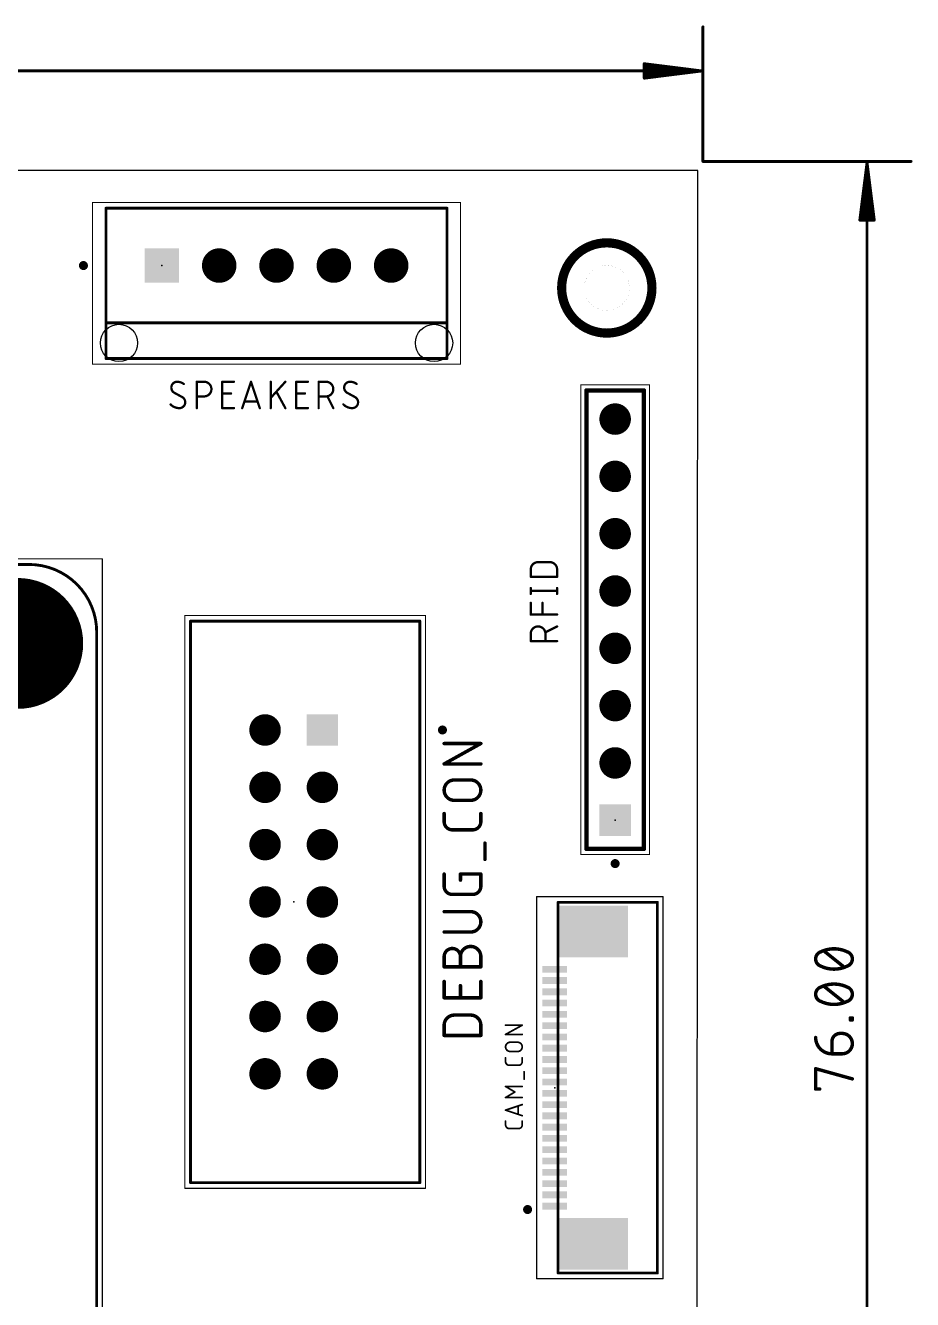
# Model space of a CAD drawing. Extents: x -68 to 70, y -45 to 46.
# Drawn here: x 30.7 to 70, y -10.9 to 45.6 of the extents above; entities that cross this region are included whole.
import ezdxf

# ---------------------------------------------------------------- set-up
doc = ezdxf.new("R2010")
doc.units = 0
for name, color, linetype in [('1', 12, 'CONTINUOUS'), ('17', 110, 'CONTINUOUS'), ('20', 31, 'CONTINUOUS'), ('21', 253, 'CONTINUOUS'), ('23', 53, 'CONTINUOUS'), ('25', 253, 'CONTINUOUS'), ('39', 12, 'CONTINUOUS'), ('45', 253, 'CONTINUOUS'), ('51', 253, 'CONTINUOUS')]:
    doc.layers.add(name, color=color, linetype=linetype)

# ---------------------------------------------------------------- blocks, each defined once
blk = doc.blocks.new('RECT')
blk.add_solid([(-0.5, -0.5), (0.5, -0.5), (-0.5, 0.5), (0.5, 0.5)])
blk = doc.blocks.new('SQUAREP')
blk.add_solid([(-0.5, -0.5), (0.5, -0.5), (-0.5, 0.5), (0.5, 0.5)])
blk = doc.blocks.new('ROUNDP')
at = {"const_width": 0.5}
blk.add_lwpolyline([(0, -0.25, 1), (0, 0.25, 1), (0, -0.25)], format="xyb", dxfattribs=at)

msp = doc.modelspace()

# ---------------------------------------------------------------- linework, layer by layer
at = {"layer": '20'}
for p, q in [((60.536, 39.156), (-60.401, 39.183)), ((60.491, -38.054), (60.536, 39.156))]:
    msp.add_line(p, q, dxfattribs=at)
for points, const_width in [([(60.76, 39.559), (60.76, 45.519)], 0.13), ([(60.695, 43.569), (-60.175, 43.569)], 0.13), ([(60.695, 43.569), (58.16, 43.8882)], 0.13), ([(58.16, 43.8882), (58.16, 43.2498)], 0.13), ([(60.695, 43.569), (58.16, 43.829)], 0.13), ([(60.695, 43.569), (58.16, 43.699)], 0.13), ([(58.16, 43.2498), (60.695, 43.569)], 0.13), ([(58.16, 43.439), (60.695, 43.569)], 0.13), ([(58.16, 43.309), (60.695, 43.569)], 0.13), ([(60.76, 39.559), (69.98, 39.559)], 0.13), ([(68.03, 39.494), (67.7108, 36.959)], 0.13), ([(68.03, 39.494), (67.77, 36.959)], 0.13), ([(68.03, 39.494), (67.9, 36.959)], 0.13), ([(68.03, -36.376), (68.03, 39.494)], 0.13), ([(68.3492, 36.959), (68.03, 39.494)], 0.13), ([(68.16, 36.959), (68.03, 39.494)], 0.13), ([(68.29, 36.959), (68.03, 39.494)], 0.13), ([(67.7108, 36.959), (68.3492, 36.959)], 0.13), ([(67.0181, 3.8491), (66.1149, 4.5716)], 0.1524), ([(67.0181, 2.286), (66.1149, 3.0085)], 0.1524), ([(67.289, 1.5079), (67.289, 1.5982)], 0.1524), ([(67.289, 1.5982), (67.3793, 1.5982)], 0.1524), ([(67.3793, 1.5079), (67.289, 1.5079)], 0.1524), ([(67.3793, 1.5982), (67.3793, 1.5079)], 0.1524), ([(66.4762, 0.0073), (66.4762, 0.5492)], 0.1524), ([(66.8374, 0.9104), (66.9277, 0.9104)], 0.1524), ([(66.9277, 0.0073), (66.4762, 0.0073)], 0.1524), ([(65.7537, -1.5558), (65.7537, -0.6527)], 0.1524), ([(65.7537, -0.6527), (67.3793, -1.1042)], 0.1524), ([(65.9343, -1.5558), (65.7537, -1.5558)], 0.1524)]:
    msp.add_lwpolyline(points, dxfattribs=dict(at, const_width=const_width))
for points, const_width in [([(60.7925, 45.519, 1), (60.7275, 45.519)], 0.065), ([(58.1641, 43.9205, 1), (58.1559, 43.856)], 0.065), ([(58.1925, 43.8882, 1), (58.1275, 43.8882)], 0.065), ([(58.1633, 43.8613, 1), (58.1567, 43.7967)], 0.065), ([(58.1617, 43.7315, 1), (58.1583, 43.6665)], 0.065), ([(58.1583, 43.4715, 1), (58.1617, 43.4065)], 0.065), ([(60.6991, 43.5368, 1), (60.6909, 43.6012)], 0.065), ([(60.6909, 43.5368, 1), (60.6991, 43.6012)], 0.065), ([(60.6983, 43.5367, 1), (60.6917, 43.6013)], 0.065), ([(60.6917, 43.5367, 1), (60.6983, 43.6013)], 0.065), ([(60.6933, 43.5365, 1), (60.6967, 43.6015)], 0.065), ([(60.6967, 43.5365, 1), (60.6933, 43.6015)], 0.065), ([(60.695, 43.5365, 1), (60.695, 43.6015)], 0.065), ([(58.1567, 43.3413, 1), (58.1633, 43.2767)], 0.065), ([(58.1559, 43.282, 1), (58.1641, 43.2175)], 0.065), ([(58.1275, 43.2498, 1), (58.1925, 43.2498)], 0.065), ([(60.76, 39.5915, 1), (60.76, 39.5265)], 0.065), ([(60.7275, 39.559, 1), (60.7925, 39.559)], 0.065), ([(68.0625, 39.494, 1), (67.9975, 39.494)], 0.065), ([(68.0622, 39.4981, 1), (67.9978, 39.4899)], 0.065), ([(68.0625, 39.4923, 1), (67.9975, 39.4957)], 0.065), ([(68.0625, 39.4957, 1), (67.9975, 39.4923)], 0.065), ([(68.0623, 39.4973, 1), (67.9977, 39.4907)], 0.065), ([(68.0623, 39.4907, 1), (67.9977, 39.4973)], 0.065), ([(68.0622, 39.4899, 1), (67.9978, 39.4981)], 0.065), ([(69.98, 39.5265, 1), (69.98, 39.5915)], 0.065), ([(67.6785, 36.9631, 1), (67.743, 36.9549)], 0.065), ([(67.7108, 36.9915, 1), (67.7108, 36.9265)], 0.065), ([(67.7377, 36.9623, 1), (67.8023, 36.9557)], 0.065), ([(67.8675, 36.9607, 1), (67.9325, 36.9573)], 0.065), ([(68.1275, 36.9573, 1), (68.1925, 36.9607)], 0.065), ([(68.2577, 36.9557, 1), (68.3223, 36.9623)], 0.065), ([(68.317, 36.9549, 1), (68.3815, 36.9631)], 0.065), ([(68.3492, 36.9265, 1), (68.3492, 36.9915)], 0.065), ([(65.9795, 4.5265, 0.3205), (65.7537, 4.2104)], 0.1524), ([(66.5665, 4.6619, 0.1139), (65.9795, 4.5265)], 0.1524), ([(65.9628, 4.5607, 1), (65.9962, 4.4922)], 0.0762), ([(65.9918, 4.4904, 1), (65.9671, 4.5625)], 0.0762), ([(66.1387, 4.6014, 1), (66.0911, 4.5419)], 0.0762), ([(67.1535, 4.5265, 0.1139), (66.5665, 4.6619)], 0.1524), ([(66.5665, 4.7, 1), (66.5665, 4.6238)], 0.0762), ([(66.5665, 4.6238, 1), (66.5665, 4.7)], 0.0762), ([(67.3793, 4.2104, 0.3205), (67.1535, 4.5265)], 0.1524), ([(67.1659, 4.5625, 1), (67.1412, 4.4904)], 0.0762), ([(67.1368, 4.4922, 1), (67.1702, 4.5607)], 0.0762), ([(65.7537, 4.2104, 0.3205), (65.9795, 3.8943)], 0.1524), ([(65.7918, 4.2104, 1), (65.7156, 4.2104)], 0.0762), ([(65.7156, 4.2104, 1), (65.7918, 4.2104)], 0.0762), ([(65.9795, 3.8943, 0.1139), (66.5665, 3.7588)], 0.1524), ([(65.9962, 3.9285, 1), (65.9628, 3.86)], 0.0762), ([(65.9671, 3.8582, 1), (65.9918, 3.9303)], 0.0762), ([(66.5665, 3.7588, 0.1139), (67.1535, 3.8943)], 0.1524), ([(67.1535, 3.8943, 0.3205), (67.3793, 4.2104)], 0.1524), ([(67.1412, 3.9303, 1), (67.1659, 3.8582)], 0.0762), ([(67.1702, 3.86, 1), (67.1368, 3.9285)], 0.0762), ([(67.4174, 4.2104, 1), (67.3412, 4.2104)], 0.0762), ([(67.3412, 4.2104, 1), (67.4174, 4.2104)], 0.0762), ([(66.5665, 3.7969, 1), (66.5665, 3.7207)], 0.0762), ([(66.5665, 3.7207, 1), (66.5665, 3.7969)], 0.0762), ([(66.9943, 3.8194, 1), (67.0419, 3.8789)], 0.0762), ([(65.9795, 2.9633, 0.3205), (65.7537, 2.6472)], 0.1524), ([(66.5665, 3.0988, 0.1139), (65.9795, 2.9633)], 0.1524), ([(65.9628, 2.9976, 1), (65.9962, 2.9291)], 0.0762), ([(65.9918, 2.9273, 1), (65.9671, 2.9994)], 0.0762), ([(66.1387, 3.0382, 1), (66.0911, 2.9787)], 0.0762), ([(67.1535, 2.9633, 0.1139), (66.5665, 3.0988)], 0.1524), ([(66.5665, 3.1369, 1), (66.5665, 3.0607)], 0.0762), ([(66.5665, 3.0607, 1), (66.5665, 3.1369)], 0.0762), ([(67.1659, 2.9994, 1), (67.1412, 2.9273)], 0.0762), ([(67.3793, 2.6472, 0.3205), (67.1535, 2.9633)], 0.1524), ([(67.1368, 2.9291, 1), (67.1702, 2.9976)], 0.0762), ([(65.7537, 2.6472, 0.3205), (65.9795, 2.3312)], 0.1524), ([(65.7918, 2.6472, 1), (65.7156, 2.6472)], 0.0762), ([(65.7156, 2.6472, 1), (65.7918, 2.6472)], 0.0762), ([(65.9795, 2.3312, 0.1139), (66.5665, 2.1957)], 0.1524), ([(65.9962, 2.3654, 1), (65.9628, 2.2969)], 0.0762), ([(65.9671, 2.2951, 1), (65.9918, 2.3672)], 0.0762), ([(66.5665, 2.1957, 0.1139), (67.1535, 2.3312)], 0.1524), ([(66.5665, 2.2338, 1), (66.5665, 2.1576)], 0.0762), ([(66.5665, 2.1576, 1), (66.5665, 2.2338)], 0.0762), ([(66.9943, 2.2562, 1), (67.0419, 2.3158)], 0.0762), ([(67.1535, 2.3312, 0.3205), (67.3793, 2.6472)], 0.1524), ([(67.1412, 2.3672, 1), (67.1659, 2.2951)], 0.0762), ([(67.1702, 2.2969, 1), (67.1368, 2.3654)], 0.0762), ([(67.4174, 2.6472, 1), (67.3412, 2.6472)], 0.0762), ([(67.3412, 2.6472, 1), (67.4174, 2.6472)], 0.0762), ([(67.3271, 1.5982, 1), (67.2509, 1.5982)], 0.0762), ([(67.289, 1.6363, 1), (67.289, 1.5601)], 0.0762), ([(67.289, 1.546, 1), (67.289, 1.4698)], 0.0762), ([(67.2509, 1.5079, 1), (67.3271, 1.5079)], 0.0762), ([(67.4174, 1.5982, 1), (67.3412, 1.5982)], 0.0762), ([(67.3412, 1.5079, 1), (67.4174, 1.5079)], 0.0762), ([(67.3793, 1.5601, 1), (67.3793, 1.6363)], 0.0762), ([(67.3793, 1.4698, 1), (67.3793, 1.546)], 0.0762), ([(65.7537, 0.7298, 0.4142), (66.4762, 0.0073)], 0.1524), ([(65.7918, 0.7298, 1), (65.7156, 0.7298)], 0.0762), ([(66.8374, 0.9104, 0.4142), (66.4762, 0.5492)], 0.1524), ([(66.5143, 0.5492, 1), (66.4381, 0.5492)], 0.0762), ([(66.4381, 0.5492, 1), (66.5143, 0.5492)], 0.0762), ([(66.8374, 0.9485, 1), (66.8374, 0.8723)], 0.0762), ([(66.8374, 0.8723, 1), (66.8374, 0.9485)], 0.0762), ([(66.9277, 0.0073, 1), (66.9277, 0.9104)], 0.1524), ([(66.9277, 0.9485, 1), (66.9277, 0.8723)], 0.0762), ([(66.9277, 0.8723, 1), (66.9277, 0.9485)], 0.0762), ([(66.4762, 0.0454, 1), (66.4762, -0.0308)], 0.0762), ([(66.4381, 0.0073, 1), (66.5143, 0.0073)], 0.0762), ([(66.4762, -0.0308, 1), (66.4762, 0.0454)], 0.0762), ([(66.9277, 0.0454, 1), (66.9277, -0.0308)], 0.0762), ([(66.9277, -0.0308, 1), (66.9277, 0.0454)], 0.0762), ([(65.7918, -0.6527, 1), (65.7156, -0.6527)], 0.0762), ([(65.7639, -0.616, 1), (65.7435, -0.6894)], 0.0762), ([(67.3691, -1.141, 1), (67.3895, -1.0675)], 0.0762), ([(65.7537, -1.5177, 1), (65.7537, -1.5939)], 0.0762), ([(65.7156, -1.5558, 1), (65.7918, -1.5558)], 0.0762), ([(65.9343, -1.5939, 1), (65.9343, -1.5177)], 0.0762)]:
    msp.add_lwpolyline(points, format="xyb", dxfattribs=dict(at, const_width=const_width))
for centre, radius in [((56.5, 33.95), 2.1), ((34.888, 31.514), 0.825), ((48.848, 31.514), 0.825)]:
    msp.add_circle(centre, radius, dxfattribs=at)
at = {"layer": '21'}
for points, const_width in [([(-60.5, 39.2), (60.5, 39.2)], 0.001), ([(60.5, 39.2), (60.5, -38)], 0.001), ([(-60.5, 38.1), (60.5, 38.1)], 0.001), ([(49.423, 37.484), (34.313, 37.484)], 0.127), ([(34.313, 37.484), (34.313, 32.687)], 0.127), ([(49.423, 32.687), (49.423, 37.484)], 0.127), ([(49.423, 32.404), (34.313, 32.404)], 0.127), ([(55.6, 29.409), (58.14, 29.409)], 0.2), ([(55.6, 9.089), (55.6, 29.409)], 0.2), ([(58.14, 9.089), (58.14, 29.409)], 0.2), ([(30.9, 21.696), (-18.1, 21.696)], 0.127), ([(38.058, 19.185), (48.218, 19.185)], 0.127), ([(38.058, -5.707), (38.058, 19.185)], 0.127), ([(48.218, 19.185), (48.218, -5.707)], 0.127), ([(33.9, -15.304), (33.9, 18.696)], 0.127), ([(58.14, 9.089), (55.6, 9.089)], 0.2), ([(58.741, 6.721), (57.791, 6.721)], 0.127), ([(58.741, -9.709), (58.741, 6.721)], 0.127), ([(48.218, -5.707), (38.058, -5.707)], 0.127), ([(58.741, -9.709), (57.791, -9.709)], 0.127)]:
    msp.add_lwpolyline(points, dxfattribs=dict(at, const_width=const_width))
for points, const_width in [([(60.5003, 39.2, 1), (60.4997, 39.2)], 0.0005), ([(60.5, 39.1998, 1), (60.5, 39.2003)], 0.0005), ([(60.5, 38.0998, 1), (60.5, 38.1003)], 0.0005), ([(34.313, 37.5158, 1), (34.313, 37.4522)], 0.0635), ([(34.3448, 37.484, 1), (34.2813, 37.484)], 0.0635), ([(49.4548, 37.484, 1), (49.3912, 37.484)], 0.0635), ([(49.423, 37.4522, 1), (49.423, 37.5158)], 0.0635), ([(33.313, 34.844, 1), (33.313, 35.044, 1), (33.313, 34.844)], 0.2), ([(56.5, 32.95, 1), (56.5, 34.95, 1), (56.5, 32.95)], 0.001), ([(34.2813, 32.687, 1), (34.3448, 32.687)], 0.0635), ([(34.313, 32.4358, 1), (34.313, 32.3723)], 0.0635), ([(49.3912, 32.687, 1), (49.4548, 32.687)], 0.0635), ([(49.423, 32.3723, 1), (49.423, 32.4358)], 0.0635), ([(55.6, 29.459, 1), (55.6, 29.359)], 0.1), ([(55.65, 29.409, 1), (55.55, 29.409)], 0.1), ([(58.19, 29.409, 1), (58.09, 29.409)], 0.1), ([(58.14, 29.359, 1), (58.14, 29.459)], 0.1), ([(33.9, 18.696, 0.4142), (30.9, 21.696)], 0.127), ([(30.9, 21.7278, 1), (30.9, 21.6643)], 0.0635), ([(30.9, 21.6643, 1), (30.9, 21.7278)], 0.0635), ([(38.058, 19.2168, 1), (38.058, 19.1533)], 0.0635), ([(38.0898, 19.185, 1), (38.0262, 19.185)], 0.0635), ([(48.2498, 19.185, 1), (48.1863, 19.185)], 0.0635), ([(48.218, 19.1533, 1), (48.218, 19.2168)], 0.0635), ([(33.9318, 18.696, 1), (33.8682, 18.696)], 0.0635), ([(33.8682, 18.696, 1), (33.9318, 18.696)], 0.0635), ([(49.218, 14.259, 1), (49.218, 14.459, 1), (49.218, 14.259)], 0.2), ([(55.6, 9.139, 1), (55.6, 9.039)], 0.1), ([(55.55, 9.089, 1), (55.65, 9.089)], 0.1), ([(58.09, 9.089, 1), (58.19, 9.089)], 0.1), ([(58.14, 9.039, 1), (58.14, 9.139)], 0.1), ([(56.87, 8.339, 1), (56.87, 8.539, 1), (56.87, 8.339)], 0.2), ([(57.791, 6.7527, 1), (57.791, 6.6893)], 0.0635), ([(58.7728, 6.721, 1), (58.7092, 6.721)], 0.0635), ([(58.741, 6.6893, 1), (58.741, 6.7527)], 0.0635), ([(38.058, -5.6753, 1), (38.058, -5.7387)], 0.0635), ([(48.218, -5.7387, 1), (48.218, -5.6753)], 0.0635), ([(38.0262, -5.707, 1), (38.0898, -5.707)], 0.0635), ([(48.1863, -5.707, 1), (48.2498, -5.707)], 0.0635), ([(52.991, -6.994, 1), (52.991, -6.794, 1), (52.991, -6.994)], 0.2), ([(57.791, -9.6772, 1), (57.791, -9.7408)], 0.0635), ([(58.7092, -9.709, 1), (58.7728, -9.709)], 0.0635), ([(58.741, -9.7408, 1), (58.741, -9.6772)], 0.0635)]:
    msp.add_lwpolyline(points, format="xyb", dxfattribs=dict(at, const_width=const_width))
at = {"layer": '23'}
for p in [(36.788, 34.944), (56.87, 10.359), (42.63, 6.739), (54.191, -1.494)]:
    msp.add_point(p, dxfattribs=at)
at = {"layer": '25'}
for points, const_width in [([(37.4659, 29.7932, 0.4142), (37.2063, 29.5336)], 0.1016), ([(37.2063, 29.5336, 0.2656), (37.3361, 29.3064)], 0.1016), ([(37.2317, 29.5336, 1), (37.1809, 29.5336)], 0.0508), ([(37.1809, 29.5336, 1), (37.2317, 29.5336)], 0.0508), ([(37.758, 29.6958, 0.1623), (37.4659, 29.7932)], 0.1016), ([(37.4659, 29.8186, 1), (37.4659, 29.7678)], 0.0508), ([(37.4659, 29.7678, 1), (37.4659, 29.8186)], 0.0508), ([(37.7428, 29.6755, 1), (37.7732, 29.7162)], 0.0508), ([(38.3591, 29.7932, 1), (38.3083, 29.7932)], 0.0508), ([(38.3337, 29.8186, 1), (38.3337, 29.7678)], 0.0508), ([(38.6583, 29.1441, 1), (38.6583, 29.7932)], 0.1016), ([(38.6583, 29.8186, 1), (38.6583, 29.7678)], 0.0508), ([(38.6583, 29.7678, 1), (38.6583, 29.8186)], 0.0508), ([(39.4875, 29.7932, 1), (39.4367, 29.7932)], 0.0508), ([(39.4621, 29.8186, 1), (39.4621, 29.7678)], 0.0508), ([(39.9813, 29.7678, 1), (39.9813, 29.8186)], 0.0508), ([(40.7609, 29.8012, 1), (40.7128, 29.7852)], 0.0508), ([(40.7609, 29.7852, 1), (40.7128, 29.8012)], 0.0508), ([(41.6357, 29.7932, 1), (41.5849, 29.7932)], 0.0508), ([(41.8923, 29.351, 1), (41.8477, 29.3267)], 0.0508), ([(42.2782, 29.7761, 1), (42.2406, 29.8103)], 0.0508), ([(42.7386, 29.8186, 1), (42.7386, 29.7678)], 0.0508), ([(42.764, 29.7932, 1), (42.7133, 29.7932)], 0.0508), ([(43.2579, 29.7678, 1), (43.2579, 29.8186)], 0.0508), ([(43.7598, 29.7932, 1), (43.709, 29.7932)], 0.0508), ([(43.7344, 29.8186, 1), (43.7344, 29.7678)], 0.0508), ([(44.0589, 29.1441, 1), (44.0589, 29.7932)], 0.1016), ([(44.0589, 29.8186, 1), (44.0589, 29.7678)], 0.0508), ([(44.0589, 29.7678, 1), (44.0589, 29.8186)], 0.0508), ([(45.124, 29.7932, 0.4142), (44.8643, 29.5336)], 0.1016), ([(44.8643, 29.5336, 0.2656), (44.9942, 29.3064)], 0.1016), ([(44.8897, 29.5336, 1), (44.8389, 29.5336)], 0.0508), ([(44.8389, 29.5336, 1), (44.8897, 29.5336)], 0.0508), ([(45.4161, 29.6958, 0.1623), (45.124, 29.7932)], 0.1016), ([(45.124, 29.8186, 1), (45.124, 29.7678)], 0.0508), ([(45.124, 29.7678, 1), (45.124, 29.8186)], 0.0508), ([(45.4008, 29.6755, 1), (45.4313, 29.7162)], 0.0508), ([(37.1738, 28.7871, 0.2), (37.5633, 28.6248)], 0.1016), ([(37.1918, 28.805, 1), (37.1558, 28.7692)], 0.0508), ([(37.3482, 29.3287, 1), (37.3239, 29.2841)], 0.0508), ([(37.3232, 29.2845, 1), (37.349, 29.3282)], 0.0508), ([(37.5633, 28.6248, 0.4142), (37.8229, 28.8844)], 0.1016), ([(37.8229, 28.8844, 0.2656), (37.6931, 29.1116)], 0.1016), ([(37.706, 29.1335, 1), (37.6802, 29.0897)], 0.0508), ([(37.6809, 29.0893, 1), (37.7053, 29.1339)], 0.0508), ([(37.8483, 28.8844, 1), (37.7975, 28.8844)], 0.0508), ([(37.7975, 28.8844, 1), (37.8483, 28.8844)], 0.0508), ([(38.3337, 29.1695, 1), (38.3337, 29.1187)], 0.0508), ([(38.6583, 29.1695, 1), (38.6583, 29.1187)], 0.0508), ([(38.6583, 29.1187, 1), (38.6583, 29.1695)], 0.0508), ([(39.4621, 29.2993, 1), (39.4621, 29.2485)], 0.0508), ([(39.8515, 29.2485, 1), (39.8515, 29.2993)], 0.0508), ([(40.4447, 28.9423, 1), (40.4447, 28.8915)], 0.0508), ([(41.029, 28.8915, 1), (41.029, 28.9423)], 0.0508), ([(41.5915, 29.0963, 1), (41.6291, 29.0621)], 0.0508), ([(42.7386, 29.2993, 1), (42.7386, 29.2485)], 0.0508), ([(43.1281, 29.2485, 1), (43.1281, 29.2993)], 0.0508), ([(43.7344, 29.1695, 1), (43.7344, 29.1187)], 0.0508), ([(44.0589, 29.1695, 1), (44.0589, 29.1187)], 0.0508), ([(44.0589, 29.1187, 1), (44.0589, 29.1695)], 0.0508), ([(44.1465, 29.1554, 1), (44.1011, 29.1327)], 0.0508), ([(44.8319, 28.7871, 0.2), (45.2214, 28.6248)], 0.1016), ([(44.8499, 28.805, 1), (44.8139, 28.7692)], 0.0508), ([(45.0063, 29.3287, 1), (44.982, 29.2841)], 0.0508), ([(44.9813, 29.2845, 1), (45.0071, 29.3282)], 0.0508), ([(45.2214, 28.6248, 0.4142), (45.481, 28.8844)], 0.1016), ([(45.481, 28.8844, 0.2656), (45.3512, 29.1116)], 0.1016), ([(45.3641, 29.1335, 1), (45.3383, 29.0897)], 0.0508), ([(45.339, 29.0893, 1), (45.3633, 29.1339)], 0.0508), ([(45.5064, 28.8844, 1), (45.4556, 28.8844)], 0.0508), ([(45.4556, 28.8844, 1), (45.5064, 28.8844)], 0.0508), ([(37.5633, 28.6502, 1), (37.5633, 28.5994)], 0.0508), ([(37.5633, 28.5994, 1), (37.5633, 28.6502)], 0.0508), ([(38.3083, 28.6248, 1), (38.3591, 28.6248)], 0.0508), ([(39.4621, 28.6502, 1), (39.4621, 28.5994)], 0.0508), ([(39.4367, 28.6248, 1), (39.4875, 28.6248)], 0.0508), ([(39.9813, 28.5994, 1), (39.9813, 28.6502)], 0.0508), ([(40.3233, 28.6328, 1), (40.3715, 28.6168)], 0.0508), ([(41.1022, 28.6168, 1), (41.1504, 28.6328)], 0.0508), ([(41.5849, 28.6248, 1), (41.6357, 28.6248)], 0.0508), ([(42.2371, 28.6126, 1), (42.2817, 28.637)], 0.0508), ([(42.7386, 28.6502, 1), (42.7386, 28.5994)], 0.0508), ([(42.7133, 28.6248, 1), (42.764, 28.6248)], 0.0508), ([(43.2579, 28.5994, 1), (43.2579, 28.6502)], 0.0508), ([(43.709, 28.6248, 1), (43.7598, 28.6248)], 0.0508), ([(44.3607, 28.6134, 1), (44.4062, 28.6362)], 0.0508), ([(45.2214, 28.6502, 1), (45.2214, 28.5994)], 0.0508), ([(45.2214, 28.5994, 1), (45.2214, 28.6502)], 0.0508), ([(53.4554, 21.799, 0.4142), (53.1308, 21.4745)], 0.1016), ([(53.1562, 21.4745, 1), (53.1054, 21.4745)], 0.0508), ([(53.1054, 21.4745, 1), (53.1562, 21.4745)], 0.0508), ([(53.4554, 21.8244, 1), (53.4554, 21.7736)], 0.0508), ([(53.4554, 21.7736, 1), (53.4554, 21.8244)], 0.0508), ([(54.2992, 21.4745, 0.4142), (53.9746, 21.799)], 0.1016), ([(53.9746, 21.8244, 1), (53.9746, 21.7736)], 0.0508), ([(53.9746, 21.7736, 1), (53.9746, 21.8244)], 0.0508), ([(54.3246, 21.4745, 1), (54.2738, 21.4745)], 0.0508), ([(54.2738, 21.4745, 1), (54.3246, 21.4745)], 0.0508), ([(53.1308, 21.1753, 1), (53.1308, 21.1245)], 0.0508), ([(53.1054, 21.1499, 1), (53.1562, 21.1499)], 0.0508), ([(54.2738, 21.1499, 1), (54.3246, 21.1499)], 0.0508), ([(54.2992, 21.1245, 1), (54.2992, 21.1753)], 0.0508), ([(53.1562, 20.6518, 1), (53.1054, 20.6518)], 0.0508), ([(53.1308, 20.5474, 1), (53.1308, 20.4966)], 0.0508), ([(53.1054, 20.3922, 1), (53.1562, 20.3922)], 0.0508), ([(54.3246, 20.6518, 1), (54.2738, 20.6518)], 0.0508), ([(54.2738, 20.3922, 1), (54.3246, 20.3922)], 0.0508), ([(54.2992, 20.4966, 1), (54.2992, 20.5474)], 0.0508), ([(53.1562, 19.9951, 1), (53.1054, 19.9951)], 0.0508), ([(53.6755, 19.9951, 1), (53.6247, 19.9951)], 0.0508), ([(53.1308, 19.5012, 1), (53.1308, 19.4504)], 0.0508), ([(53.1054, 19.4758, 1), (53.1562, 19.4758)], 0.0508), ([(53.6247, 19.4758, 1), (53.6755, 19.4758)], 0.0508), ([(54.2992, 19.4504, 1), (54.2992, 19.5012)], 0.0508), ([(53.7799, 18.6244, 1), (53.1308, 18.6244)], 0.1016), ([(53.1562, 18.6244, 1), (53.1054, 18.6244)], 0.0508), ([(53.1054, 18.6244, 1), (53.1562, 18.6244)], 0.0508), ([(53.7686, 18.712, 1), (53.7913, 18.6665)], 0.0508), ([(53.8053, 18.6244, 1), (53.7545, 18.6244)], 0.0508), ([(53.7545, 18.6244, 1), (53.8053, 18.6244)], 0.0508), ([(54.3106, 18.9262, 1), (54.2878, 18.9716)], 0.0508), ([(53.1308, 18.3252, 1), (53.1308, 18.2744)], 0.0508), ([(53.1054, 18.2998, 1), (53.1562, 18.2998)], 0.0508), ([(53.7545, 18.2998, 1), (53.8053, 18.2998)], 0.0508), ([(54.2992, 18.2744, 1), (54.2992, 18.3252)], 0.0508), ([(49.2942, 13.7969, 1), (49.2942, 13.7207)], 0.0762), ([(50.9383, 13.7255, 1), (50.9013, 13.7921)], 0.0762), ([(50.9198, 13.7207, 1), (50.9198, 13.7969)], 0.0762), ([(49.2942, 12.8938, 1), (49.2942, 12.8176)], 0.0762), ([(49.2757, 12.889, 1), (49.3127, 12.8224)], 0.0762), ([(50.9198, 12.8176, 1), (50.9198, 12.8938)], 0.0762), ([(49.7458, 12.1436, 1), (49.7458, 11.2405)], 0.1524), ([(49.7458, 12.1817, 1), (49.7458, 12.1055)], 0.0762), ([(49.7458, 12.1055, 1), (49.7458, 12.1817)], 0.0762), ([(50.4682, 11.2405, 1), (50.4682, 12.1436)], 0.1524), ([(50.4682, 12.1817, 1), (50.4682, 12.1055)], 0.0762), ([(50.4682, 12.1055, 1), (50.4682, 12.1817)], 0.0762), ([(49.7458, 11.2786, 1), (49.7458, 11.2024)], 0.0762), ([(49.7458, 11.2024, 1), (49.7458, 11.2786)], 0.0762), ([(50.4682, 11.2786, 1), (50.4682, 11.2024)], 0.0762), ([(50.4682, 11.2024, 1), (50.4682, 11.2786)], 0.0762), ([(49.3323, 10.6564, 1), (49.2561, 10.6564)], 0.0762), ([(50.9579, 10.6564, 1), (50.8817, 10.6564)], 0.0762), ([(49.2942, 10.2952, 0.4142), (49.6554, 9.9339)], 0.1524), ([(49.3323, 10.2952, 1), (49.2561, 10.2952)], 0.0762), ([(49.2561, 10.2952, 1), (49.3323, 10.2952)], 0.0762), ([(50.5586, 9.9339, 0.4142), (50.9198, 10.2952)], 0.1524), ([(50.9579, 10.2952, 1), (50.8817, 10.2952)], 0.0762), ([(50.8817, 10.2952, 1), (50.9579, 10.2952)], 0.0762), ([(49.6554, 9.972, 1), (49.6554, 9.8958)], 0.0762), ([(49.6554, 9.8958, 1), (49.6554, 9.972)], 0.0762), ([(50.5586, 9.972, 1), (50.5586, 9.8958)], 0.0762), ([(50.5586, 9.8958, 1), (50.5586, 9.972)], 0.0762), ([(51.1385, 9.3439, 1), (51.0623, 9.3439)], 0.0762), ([(51.0623, 8.6214, 1), (51.1385, 8.6214)], 0.0762), ([(49.3323, 7.9752, 1), (49.2561, 7.9752)], 0.0762), ([(50.0548, 7.9752, 1), (49.9786, 7.9752)], 0.0762), ([(50.0167, 8.0133, 1), (50.0167, 7.9371)], 0.0762), ([(50.9579, 7.9752, 1), (50.8817, 7.9752)], 0.0762), ([(50.9198, 7.9371, 1), (50.9198, 8.0133)], 0.0762), ([(49.2942, 7.4334, 0.4142), (49.6554, 7.0721)], 0.1524), ([(49.3323, 7.4334, 1), (49.2561, 7.4334)], 0.0762), ([(49.2561, 7.4334, 1), (49.3323, 7.4334)], 0.0762), ([(49.9786, 7.7043, 1), (50.0548, 7.7043)], 0.0762), ([(50.5586, 7.0721, 0.4142), (50.9198, 7.4334)], 0.1524), ([(50.9579, 7.4334, 1), (50.8817, 7.4334)], 0.0762), ([(50.8817, 7.4334, 1), (50.9579, 7.4334)], 0.0762), ([(49.6554, 7.1102, 1), (49.6554, 7.034)], 0.0762), ([(49.6554, 7.034, 1), (49.6554, 7.1102)], 0.0762), ([(50.5586, 7.1102, 1), (50.5586, 7.034)], 0.0762), ([(50.5586, 7.034, 1), (50.5586, 7.1102)], 0.0762), ([(49.2942, 6.346, 1), (49.2942, 6.2698)], 0.0762), ([(50.4682, 5.4048, 1), (50.4682, 6.3079)], 0.1524), ([(50.4682, 6.346, 1), (50.4682, 6.2698)], 0.0762), ([(50.4682, 6.2698, 1), (50.4682, 6.346)], 0.0762), ([(49.2942, 5.4429, 1), (49.2942, 5.3667)], 0.0762), ([(50.4682, 5.4429, 1), (50.4682, 5.3667)], 0.0762), ([(50.4682, 5.3667, 1), (50.4682, 5.4429)], 0.0762), ([(50.0167, 4.3143, 1), (49.2942, 4.3143)], 0.1524), ([(50.9198, 4.3143, 1), (50.0167, 4.3143)], 0.1524), ([(49.3323, 4.3143, 1), (49.2561, 4.3143)], 0.0762), ([(49.2561, 4.3143, 1), (49.3323, 4.3143)], 0.0762), ([(50.0548, 4.3143, 1), (49.9786, 4.3143)], 0.0762), ([(49.9786, 4.3143, 1), (50.0548, 4.3143)], 0.0762), ([(49.9786, 4.3143, 1), (50.0548, 4.3143)], 0.0762), ([(50.9579, 4.3143, 1), (50.8817, 4.3143)], 0.0762), ([(50.8817, 4.3143, 1), (50.9579, 4.3143)], 0.0762), ([(49.2942, 3.9009, 1), (49.2942, 3.8247)], 0.0762), ([(49.2561, 3.8628, 1), (49.3323, 3.8628)], 0.0762), ([(49.9786, 3.8628, 1), (50.0548, 3.8628)], 0.0762), ([(50.8817, 3.8628, 1), (50.9579, 3.8628)], 0.0762), ([(50.9198, 3.8247, 1), (50.9198, 3.9009)], 0.0762), ([(49.3323, 3.2124, 1), (49.2561, 3.2124)], 0.0762), ([(50.0548, 3.0318, 1), (49.9786, 3.0318)], 0.0762), ([(50.9579, 3.2124, 1), (50.8817, 3.2124)], 0.0762), ([(49.2942, 2.5281, 1), (49.2942, 2.4519)], 0.0762), ([(49.2561, 2.49, 1), (49.3323, 2.49)], 0.0762), ([(49.9786, 2.49, 1), (50.0548, 2.49)], 0.0762), ([(50.8817, 2.49, 1), (50.9579, 2.49)], 0.0762), ([(50.9198, 2.4519, 1), (50.9198, 2.5281)], 0.0762), ([(49.7458, 1.7228, 0.4142), (49.2942, 1.2712)], 0.1524), ([(49.7458, 1.7609, 1), (49.7458, 1.6846)], 0.0762), ([(49.7458, 1.6846, 1), (49.7458, 1.7609)], 0.0762), ([(50.9198, 1.2712, 0.4142), (50.4682, 1.7228)], 0.1524), ([(50.4682, 1.7609, 1), (50.4682, 1.6846)], 0.0762), ([(50.4682, 1.6846, 1), (50.4682, 1.7609)], 0.0762), ([(49.3323, 1.2712, 1), (49.2561, 1.2712)], 0.0762), ([(49.2561, 1.2712, 1), (49.3323, 1.2712)], 0.0762), ([(50.9579, 1.2712, 1), (50.8817, 1.2712)], 0.0762), ([(50.8817, 1.2712, 1), (50.9579, 1.2712)], 0.0762), ([(52.0163, 1.2943, 1), (52.0163, 1.2562)], 0.0381), ([(52.7622, 1.2586, 1), (52.7436, 1.2919)], 0.0381), ([(52.7529, 1.2562, 1), (52.7529, 1.2943)], 0.0381), ([(49.2942, 0.8577, 1), (49.2942, 0.7815)], 0.0762), ([(49.2561, 0.8196, 1), (49.3323, 0.8196)], 0.0762), ([(50.8817, 0.8196, 1), (50.9579, 0.8196)], 0.0762), ([(50.9198, 0.7815, 1), (50.9198, 0.8577)], 0.0762), ([(52.0163, 0.8851, 1), (52.0163, 0.847)], 0.0381), ([(52.007, 0.8827, 1), (52.0256, 0.8494)], 0.0381), ([(52.7529, 0.847, 1), (52.7529, 0.8851)], 0.0381), ([(52.2209, 0.5194, 1), (52.2209, 0.1102)], 0.0762), ([(52.2209, 0.5384, 1), (52.2209, 0.5003)], 0.0381), ([(52.2209, 0.1292, 1), (52.2209, 0.0911)], 0.0381), ([(52.2209, 0.5003, 1), (52.2209, 0.5384)], 0.0381), ([(52.2209, 0.0911, 1), (52.2209, 0.1292)], 0.0381), ([(52.5483, 0.1102, 1), (52.5483, 0.5194)], 0.0762), ([(52.5483, 0.5384, 1), (52.5483, 0.5003)], 0.0381), ([(52.5483, 0.1292, 1), (52.5483, 0.0911)], 0.0381), ([(52.5483, 0.5003, 1), (52.5483, 0.5384)], 0.0381), ([(52.5483, 0.0911, 1), (52.5483, 0.1292)], 0.0381), ([(52.0353, -0.3381, 1), (51.9972, -0.3381)], 0.0381), ([(52.0163, -0.3381, 0.4142), (52.18, -0.5018)], 0.0762), ([(52.0354, -0.1744, 1), (51.9973, -0.1744)], 0.0381), ([(51.9973, -0.3381, 1), (52.0354, -0.3381)], 0.0381), ([(52.18, -0.4827, 1), (52.18, -0.5208)], 0.0381), ([(52.18, -0.5208, 1), (52.18, -0.4827)], 0.0381), ([(52.5892, -0.5018, 0.4142), (52.7529, -0.3381)], 0.0762), ([(52.5892, -0.4827, 1), (52.5892, -0.5208)], 0.0381), ([(52.5892, -0.5208, 1), (52.5892, -0.4827)], 0.0381), ([(52.772, -0.1744, 1), (52.7339, -0.1744)], 0.0381), ([(52.772, -0.3381, 1), (52.7339, -0.3381)], 0.0381), ([(52.7339, -0.3381, 1), (52.772, -0.3381)], 0.0381), ([(52.8538, -0.7895, 1), (52.8157, -0.7895)], 0.0381), ([(52.8157, -1.1169, 1), (52.8538, -1.1169)], 0.0381), ([(52.0261, -1.4228, 1), (52.0065, -1.4555)], 0.0381), ([(52.0163, -1.4201, 1), (52.0163, -1.4582)], 0.0381), ([(52.4353, -1.7011, 1), (52.4157, -1.6684)], 0.0381), ([(52.4157, -1.7011, 1), (52.4353, -1.6684)], 0.0381), ([(52.7529, -1.4582, 1), (52.7529, -1.4201)], 0.0381), ([(52.0163, -1.9112, 1), (52.0163, -1.9493)], 0.0381), ([(52.0065, -1.9139, 1), (52.0261, -1.9466)], 0.0381), ([(52.7589, -2.2619, 1), (52.7469, -2.2258)], 0.0381), ([(52.7529, -1.9493, 1), (52.7529, -1.9112)], 0.0381), ([(52.0223, -2.4713, 1), (52.0103, -2.5075)], 0.0381), ([(52.0103, -2.4713, 1), (52.0223, -2.5075)], 0.0381), ([(52.5878, -2.3052, 1), (52.5497, -2.3052)], 0.0381), ([(52.5497, -2.6735, 1), (52.5878, -2.6735)], 0.0381), ([(52.7469, -2.753, 1), (52.7589, -2.7168)], 0.0381), ([(52.0353, -3.1422, 1), (51.9972, -3.1422)], 0.0381), ([(52.0163, -3.1422, 0.4142), (52.18, -3.3059)], 0.0762), ([(52.0354, -2.9785, 1), (51.9973, -2.9785)], 0.0381), ([(51.9973, -3.1422, 1), (52.0354, -3.1422)], 0.0381), ([(52.18, -3.2869, 1), (52.18, -3.325)], 0.0381), ([(52.18, -3.325, 1), (52.18, -3.2869)], 0.0381), ([(52.5892, -3.3059, 0.4142), (52.7529, -3.1422)], 0.0762), ([(52.5892, -3.2869, 1), (52.5892, -3.325)], 0.0381), ([(52.5892, -3.325, 1), (52.5892, -3.2869)], 0.0381), ([(52.772, -2.9785, 1), (52.7339, -2.9785)], 0.0381), ([(52.772, -3.1422, 1), (52.7339, -3.1422)], 0.0381), ([(52.7339, -3.1422, 1), (52.772, -3.1422)], 0.0381)]:
    msp.add_lwpolyline(points, format="xyb", dxfattribs=dict(at, const_width=const_width))
for points, const_width in [([(38.3337, 28.6248), (38.3337, 29.7932)], 0.1016), ([(38.3337, 29.7932), (38.6583, 29.7932)], 0.1016), ([(39.4621, 28.6248), (39.4621, 29.7932)], 0.1016), ([(39.4621, 29.7932), (39.9813, 29.7932)], 0.1016), ([(40.3474, 28.6248), (40.7369, 29.7932)], 0.1016), ([(40.7369, 29.7932), (41.1263, 28.6248)], 0.1016), ([(41.6103, 28.6248), (41.6103, 29.7932)], 0.1016), ([(42.2594, 29.7932), (41.6103, 29.0792)], 0.1016), ([(42.2594, 28.6248), (41.87, 29.3388)], 0.1016), ([(42.7386, 28.6248), (42.7386, 29.7932)], 0.1016), ([(42.7386, 29.7932), (43.2579, 29.7932)], 0.1016), ([(43.7344, 28.6248), (43.7344, 29.7932)], 0.1016), ([(43.7344, 29.7932), (44.0589, 29.7932)], 0.1016), ([(37.6931, 29.1116), (37.3361, 29.3064)], 0.1016), ([(38.6583, 29.1441), (38.3337, 29.1441)], 0.1016), ([(39.4621, 29.2739), (39.8515, 29.2739)], 0.1016), ([(41.029, 28.9169), (40.4447, 28.9169)], 0.1016), ([(42.7386, 29.2739), (43.1281, 29.2739)], 0.1016), ([(44.0589, 29.1441), (43.7344, 29.1441)], 0.1016), ([(44.3835, 28.6248), (44.1238, 29.1441)], 0.1016), ([(45.3512, 29.1116), (44.9942, 29.3064)], 0.1016), ([(39.9813, 28.6248), (39.4621, 28.6248)], 0.1016), ([(43.2579, 28.6248), (42.7386, 28.6248)], 0.1016), ([(53.1308, 21.1499), (53.1308, 21.4745)], 0.1016), ([(53.4554, 21.799), (53.9746, 21.799)], 0.1016), ([(54.2992, 21.4745), (54.2992, 21.1499)], 0.1016), ([(54.2992, 21.1499), (53.1308, 21.1499)], 0.1016), ([(53.1308, 20.3922), (53.1308, 20.6518)], 0.1016), ([(53.1308, 20.522), (54.2992, 20.522)], 0.1016), ([(54.2992, 20.3922), (54.2992, 20.6518)], 0.1016), ([(53.1308, 19.4758), (53.1308, 19.9951)], 0.1016), ([(53.6501, 19.4758), (53.6501, 19.9951)], 0.1016), ([(54.2992, 19.4758), (53.1308, 19.4758)], 0.1016), ([(53.1308, 18.2998), (53.1308, 18.6244)], 0.1016), ([(54.2992, 18.9489), (53.7799, 18.6893)], 0.1016), ([(53.7799, 18.6244), (53.7799, 18.2998)], 0.1016), ([(54.2992, 18.2998), (53.1308, 18.2998)], 0.1016), ([(49.2942, 12.8557), (50.9198, 13.7588)], 0.1524), ([(50.9198, 13.7588), (49.2942, 13.7588)], 0.1524), ([(50.9198, 12.8557), (49.2942, 12.8557)], 0.1524), ([(49.7458, 12.1436), (50.4682, 12.1436)], 0.1524), ([(50.4682, 11.2405), (49.7458, 11.2405)], 0.1524), ([(49.2942, 10.2952), (49.2942, 10.6564)], 0.1524), ([(50.9198, 10.6564), (50.9198, 10.2952)], 0.1524), ([(50.5586, 9.9339), (49.6554, 9.9339)], 0.1524), ([(51.1004, 8.6214), (51.1004, 9.3439)], 0.1524), ([(49.2942, 7.4334), (49.2942, 7.9752)], 0.1524), ([(50.0167, 7.7043), (50.0167, 7.9752)], 0.1524), ([(50.0167, 7.9752), (50.9198, 7.9752)], 0.1524), ([(50.9198, 7.9752), (50.9198, 7.4334)], 0.1524), ([(50.5586, 7.0721), (49.6554, 7.0721)], 0.1524), ([(50.4682, 6.3079), (49.2942, 6.3079)], 0.1524), ([(49.2942, 5.4048), (50.4682, 5.4048)], 0.1524), ([(49.2942, 3.8628), (49.2942, 4.3143)], 0.1524), ([(50.0167, 3.8628), (50.0167, 4.3143)], 0.1524), ([(50.9198, 4.3143), (50.9198, 3.8628)], 0.1524), ([(50.9198, 3.8628), (49.2942, 3.8628)], 0.1524), ([(49.2942, 2.49), (49.2942, 3.2124)], 0.1524), ([(50.0167, 2.49), (50.0167, 3.0318)], 0.1524), ([(50.9198, 3.2124), (50.9198, 2.49)], 0.1524), ([(50.9198, 2.49), (49.2942, 2.49)], 0.1524), ([(49.7458, 1.7228), (50.4682, 1.7228)], 0.1524), ([(49.2942, 0.8196), (49.2942, 1.2712)], 0.1524), ([(50.9198, 1.2712), (50.9198, 0.8196)], 0.1524), ([(52.0163, 0.8661), (52.7529, 1.2753)], 0.0762), ([(52.7529, 1.2753), (52.0163, 1.2753)], 0.0762), ([(50.9198, 0.8196), (49.2942, 0.8196)], 0.1524), ([(52.7529, 0.8661), (52.0163, 0.8661)], 0.0762), ([(52.2209, 0.5194), (52.5483, 0.5194)], 0.0762), ([(52.5483, 0.1102), (52.2209, 0.1102)], 0.0762), ([(52.0163, -0.3381), (52.0163, -0.1744)], 0.0762), ([(52.5892, -0.5018), (52.18, -0.5018)], 0.0762), ([(52.7529, -0.1744), (52.7529, -0.3381)], 0.0762), ([(52.8347, -1.1169), (52.8347, -0.7895)], 0.0762), ([(52.4255, -1.6847), (52.0163, -1.4392)], 0.0762), ([(52.0163, -1.4392), (52.7529, -1.4392)], 0.0762), ([(52.0163, -1.9303), (52.4255, -1.6847)], 0.0762), ([(52.7529, -1.9303), (52.0163, -1.9303)], 0.0762), ([(52.0163, -2.4894), (52.7529, -2.2439)], 0.0762), ([(52.7529, -2.7349), (52.0163, -2.4894)], 0.0762), ([(52.5688, -2.3052), (52.5688, -2.6735)], 0.0762), ([(52.0163, -3.1422), (52.0163, -2.9785)], 0.0762), ([(52.5892, -3.3059), (52.18, -3.3059)], 0.0762), ([(52.7529, -2.9785), (52.7529, -3.1422)], 0.0762)]:
    msp.add_lwpolyline(points, dxfattribs=dict(at, const_width=const_width))
at = {"layer": '39', "const_width": 0.05}
for points in [[(33.713, 30.574), (33.713, 37.734)], [(33.713, 37.734), (50.023, 37.734)], [(50.023, 37.734), (50.023, 30.574)], [(50.023, 30.574), (33.713, 30.574)], [(55.35, 29.659), (58.39, 29.659)], [(55.35, 8.839), (55.35, 29.659)], [(58.39, 29.659), (58.39, 8.839)], [(34.15, 21.946), (-21.35, 21.946)], [(34.15, -18.554), (34.15, 21.946)], [(37.808, 19.435), (48.468, 19.435)], [(37.808, -5.957), (37.808, 19.435)], [(48.468, 19.435), (48.468, -5.957)], [(58.39, 8.839), (55.35, 8.839)], [(58.991, 6.971), (53.391, 6.971)], [(53.391, 6.971), (53.391, -9.959)], [(58.991, -9.959), (58.991, 6.971)], [(48.468, -5.957), (37.808, -5.957)], [(53.391, -9.959), (58.991, -9.959)]]:
    msp.add_lwpolyline(points, dxfattribs=at)
at = {"layer": '39', "const_width": 0.025}
for points in [[(33.7255, 37.734, 1), (33.7005, 37.734)], [(33.713, 37.7465, 1), (33.713, 37.7215)], [(50.0355, 37.734, 1), (50.0105, 37.734)], [(50.023, 37.7215, 1), (50.023, 37.7465)], [(33.713, 30.5865, 1), (33.713, 30.5615)], [(33.7005, 30.574, 1), (33.7255, 30.574)], [(50.0105, 30.574, 1), (50.0355, 30.574)], [(50.023, 30.5615, 1), (50.023, 30.5865)], [(55.35, 29.6715, 1), (55.35, 29.6465)], [(55.3625, 29.659, 1), (55.3375, 29.659)], [(58.4025, 29.659, 1), (58.3775, 29.659)], [(58.39, 29.6465, 1), (58.39, 29.6715)], [(34.1625, 21.946, 1), (34.1375, 21.946)], [(34.15, 21.9335, 1), (34.15, 21.9585)], [(37.808, 19.4475, 1), (37.808, 19.4225)], [(37.8205, 19.435, 1), (37.7955, 19.435)], [(48.4805, 19.435, 1), (48.4555, 19.435)], [(48.468, 19.4225, 1), (48.468, 19.4475)], [(55.35, 8.8515, 1), (55.35, 8.8265)], [(55.3375, 8.839, 1), (55.3625, 8.839)], [(58.3775, 8.839, 1), (58.4025, 8.839)], [(58.39, 8.8265, 1), (58.39, 8.8515)], [(53.391, 6.9835, 1), (53.391, 6.9585)], [(53.4035, 6.971, 1), (53.3785, 6.971)], [(59.0035, 6.971, 1), (58.9785, 6.971)], [(58.991, 6.9585, 1), (58.991, 6.9835)], [(37.808, -5.9445, 1), (37.808, -5.9695)], [(37.7955, -5.957, 1), (37.8205, -5.957)], [(48.4555, -5.957, 1), (48.4805, -5.957)], [(48.468, -5.9695, 1), (48.468, -5.9445)], [(53.391, -9.9465, 1), (53.391, -9.9715)], [(53.3785, -9.959, 1), (53.4035, -9.959)], [(58.9785, -9.959, 1), (59.0035, -9.959)], [(58.991, -9.9715, 1), (58.991, -9.9465)]]:
    msp.add_lwpolyline(points, format="xyb", dxfattribs=at)
at = {"layer": '45', "const_width": 0.4064}
msp.add_lwpolyline([(56.5, 31.95, 1), (56.5, 35.95, 1), (56.5, 31.95)], format="xyb", dxfattribs=at)
at = {"layer": '51'}
for points, const_width in [([(34.313, 37.5158, 1), (34.313, 37.4522)], 0.0635), ([(34.3448, 37.484, 1), (34.2813, 37.484)], 0.0635), ([(49.4548, 37.484, 1), (49.3912, 37.484)], 0.0635), ([(49.423, 37.4522, 1), (49.423, 37.5158)], 0.0635), ([(33.313, 34.844, 1), (33.313, 35.044, 1), (33.313, 34.844)], 0.2), ([(34.313, 32.4358, 1), (34.313, 32.3723)], 0.0635), ([(34.3448, 32.404, 1), (34.2813, 32.404)], 0.0635), ([(34.2813, 32.404, 1), (34.3448, 32.404)], 0.0635), ([(49.4548, 32.404, 1), (49.3912, 32.404)], 0.0635), ([(49.3912, 32.404, 1), (49.4548, 32.404)], 0.0635), ([(49.423, 32.3723, 1), (49.423, 32.4358)], 0.0635), ([(34.313, 30.8558, 1), (34.313, 30.7923)], 0.0635), ([(34.2813, 30.824, 1), (34.3448, 30.824)], 0.0635), ([(49.3912, 30.824, 1), (49.4548, 30.824)], 0.0635), ([(49.423, 30.7923, 1), (49.423, 30.8558)], 0.0635), ([(55.6, 29.434, 1), (55.6, 29.384)], 0.05), ([(55.625, 29.409, 1), (55.575, 29.409)], 0.05), ([(58.165, 29.409, 1), (58.115, 29.409)], 0.05), ([(58.14, 29.384, 1), (58.14, 29.434)], 0.05), ([(33.9, 18.696, 0.4142), (30.9, 21.696)], 0.127), ([(30.9, 21.7278, 1), (30.9, 21.6643)], 0.0635), ([(30.9, 21.6643, 1), (30.9, 21.7278)], 0.0635), ([(38.058, 19.2168, 1), (38.058, 19.1533)], 0.0635), ([(38.0898, 19.185, 1), (38.0262, 19.185)], 0.0635), ([(48.2498, 19.185, 1), (48.1863, 19.185)], 0.0635), ([(48.218, 19.1533, 1), (48.218, 19.2168)], 0.0635), ([(33.9318, 18.696, 1), (33.8682, 18.696)], 0.0635), ([(33.8682, 18.696, 1), (33.9318, 18.696)], 0.0635), ([(49.218, 14.259, 1), (49.218, 14.459, 1), (49.218, 14.259)], 0.2), ([(55.6, 9.114, 1), (55.6, 9.064)], 0.05), ([(55.575, 9.089, 1), (55.625, 9.089)], 0.05), ([(58.115, 9.089, 1), (58.165, 9.089)], 0.05), ([(58.14, 9.064, 1), (58.14, 9.114)], 0.05), ([(56.87, 8.339, 1), (56.87, 8.539, 1), (56.87, 8.339)], 0.2), ([(54.3728, 6.721, 1), (54.3092, 6.721)], 0.0635), ([(54.341, 6.7527, 1), (54.341, 6.6893)], 0.0635), ([(58.7728, 6.721, 1), (58.7092, 6.721)], 0.0635), ([(58.741, 6.6893, 1), (58.741, 6.7527)], 0.0635), ([(38.058, -5.6753, 1), (38.058, -5.7387)], 0.0635), ([(48.218, -5.7387, 1), (48.218, -5.6753)], 0.0635), ([(38.0262, -5.707, 1), (38.0898, -5.707)], 0.0635), ([(48.1863, -5.707, 1), (48.2498, -5.707)], 0.0635), ([(52.991, -6.994, 1), (52.991, -6.794, 1), (52.991, -6.994)], 0.2), ([(54.3092, -9.709, 1), (54.3728, -9.709)], 0.0635), ([(54.341, -9.6772, 1), (54.341, -9.7408)], 0.0635), ([(58.7092, -9.709, 1), (58.7728, -9.709)], 0.0635), ([(58.741, -9.7408, 1), (58.741, -9.6772)], 0.0635)]:
    msp.add_lwpolyline(points, format="xyb", dxfattribs=dict(at, const_width=const_width))
for points, const_width in [([(34.313, 32.404), (34.313, 37.484)], 0.127), ([(34.313, 37.484), (49.423, 37.484)], 0.127), ([(49.423, 37.484), (49.423, 32.404)], 0.127), ([(49.423, 32.404), (34.313, 32.404)], 0.127), ([(34.313, 32.404), (34.313, 30.824)], 0.127), ([(49.423, 30.824), (49.423, 32.404)], 0.127), ([(34.313, 30.824), (49.423, 30.824)], 0.127), ([(55.6, 29.409), (58.14, 29.409)], 0.1), ([(55.6, 9.089), (55.6, 29.409)], 0.1), ([(58.14, 29.409), (58.14, 9.089)], 0.1), ([(30.9, 21.696), (-18.1, 21.696)], 0.127), ([(38.058, 19.185), (48.218, 19.185)], 0.127), ([(38.058, -5.707), (38.058, 19.185)], 0.127), ([(48.218, 19.185), (48.218, -5.707)], 0.127), ([(33.9, -15.304), (33.9, 18.696)], 0.127), ([(58.14, 9.089), (55.6, 9.089)], 0.1), ([(58.741, 6.721), (54.341, 6.721)], 0.127), ([(54.341, 6.721), (54.341, -9.709)], 0.127), ([(58.741, -9.709), (58.741, 6.721)], 0.127), ([(48.218, -5.707), (38.058, -5.707)], 0.127), ([(54.341, -9.709), (58.741, -9.709)], 0.127)]:
    msp.add_lwpolyline(points, dxfattribs=dict(at, const_width=const_width))

# ---------------------------------------------------------------- block references
at = {"layer": '1', "xscale": 3.1, "yscale": 2.3, "rotation": 180}
for p in [(55.891, 5.426), (55.891, -8.414)]:
    msp.add_blockref('RECT', p, dxfattribs=at)
at = {"layer": '1', "xscale": 1.1, "yscale": 0.3}
for p in [(54.191, 3.756), (54.191, 3.256), (54.191, 2.756), (54.191, 2.256), (54.191, 1.756), (54.191, 1.256), (54.191, 0.756), (54.191, 0.256), (54.191, -0.244), (54.191, -0.744), (54.191, -1.244), (54.191, -1.744), (54.191, -2.244), (54.191, -2.744), (54.191, -3.244), (54.191, -3.744), (54.191, -4.244), (54.191, -4.744), (54.191, -5.244), (54.191, -5.744), (54.191, -6.244), (54.191, -6.744)]:
    msp.add_blockref('RECT', p, dxfattribs=at)
at = {"layer": '17', "xscale": 1.53, "yscale": 1.53}
for name, p in [('SQUAREP', (36.788, 34.944)), ('SQUAREP', (36.788, 34.944)), ('ROUNDP', (39.328, 34.944)), ('ROUNDP', (39.328, 34.944)), ('ROUNDP', (41.868, 34.944)), ('ROUNDP', (41.868, 34.944)), ('ROUNDP', (44.408, 34.944)), ('ROUNDP', (44.408, 34.944)), ('ROUNDP', (46.948, 34.944)), ('ROUNDP', (46.948, 34.944))]:
    msp.add_blockref(name, p, dxfattribs=at)
at = {"layer": '17'}
for name, p, xscale, yscale, rotation in [('ROUNDP', (56.87, 28.139), 1.397, 1.397, 270), ('ROUNDP', (56.87, 28.139), 1.397, 1.397, 270), ('ROUNDP', (56.87, 25.599), 1.397, 1.397, 270), ('ROUNDP', (56.87, 25.599), 1.397, 1.397, 270), ('ROUNDP', (56.87, 23.059), 1.397, 1.397, 270), ('ROUNDP', (56.87, 23.059), 1.397, 1.397, 270), ('ROUNDP', (30.4, 18.196), 5.8, 5.8, 180), ('ROUNDP', (30.4, 18.196), 5.8, 5.8, 180), ('ROUNDP', (56.87, 20.519), 1.397, 1.397, 270), ('ROUNDP', (56.87, 20.519), 1.397, 1.397, 270), ('ROUNDP', (56.87, 17.979), 1.397, 1.397, 270), ('ROUNDP', (56.87, 17.979), 1.397, 1.397, 270), ('ROUNDP', (56.87, 15.439), 1.397, 1.397, 270), ('ROUNDP', (56.87, 15.439), 1.397, 1.397, 270), ('ROUNDP', (41.36, 14.359), 1.397, 1.397, 270), ('ROUNDP', (41.36, 14.359), 1.397, 1.397, 270), ('SQUAREP', (43.9, 14.359), 1.397, 1.397, 270), ('SQUAREP', (43.9, 14.359), 1.397, 1.397, 270), ('ROUNDP', (56.87, 12.899), 1.397, 1.397, 270), ('ROUNDP', (56.87, 12.899), 1.397, 1.397, 270), ('ROUNDP', (41.36, 11.819), 1.397, 1.397, 270), ('ROUNDP', (41.36, 11.819), 1.397, 1.397, 270), ('ROUNDP', (43.9, 11.819), 1.397, 1.397, 270), ('ROUNDP', (43.9, 11.819), 1.397, 1.397, 270), ('SQUAREP', (56.87, 10.359), 1.397, 1.397, 270), ('SQUAREP', (56.87, 10.359), 1.397, 1.397, 270), ('ROUNDP', (41.36, 9.279), 1.397, 1.397, 270), ('ROUNDP', (41.36, 9.279), 1.397, 1.397, 270), ('ROUNDP', (43.9, 9.279), 1.397, 1.397, 270), ('ROUNDP', (43.9, 9.279), 1.397, 1.397, 270), ('ROUNDP', (41.36, 6.739), 1.397, 1.397, 270), ('ROUNDP', (41.36, 6.739), 1.397, 1.397, 270), ('ROUNDP', (43.9, 6.739), 1.397, 1.397, 270), ('ROUNDP', (43.9, 6.739), 1.397, 1.397, 270), ('ROUNDP', (41.36, 4.199), 1.397, 1.397, 270), ('ROUNDP', (41.36, 4.199), 1.397, 1.397, 270), ('ROUNDP', (43.9, 4.199), 1.397, 1.397, 270), ('ROUNDP', (43.9, 4.199), 1.397, 1.397, 270), ('ROUNDP', (41.36, 1.659), 1.397, 1.397, 270), ('ROUNDP', (41.36, 1.659), 1.397, 1.397, 270), ('ROUNDP', (43.9, 1.659), 1.397, 1.397, 270), ('ROUNDP', (43.9, 1.659), 1.397, 1.397, 270), ('ROUNDP', (41.36, -0.881), 1.397, 1.397, 270), ('ROUNDP', (41.36, -0.881), 1.397, 1.397, 270), ('ROUNDP', (43.9, -0.881), 1.397, 1.397, 270), ('ROUNDP', (43.9, -0.881), 1.397, 1.397, 270)]:
    msp.add_blockref(name, p, dxfattribs=dict(at, xscale=xscale, yscale=yscale, rotation=rotation))

doc.saveas('drawing.dxf')
